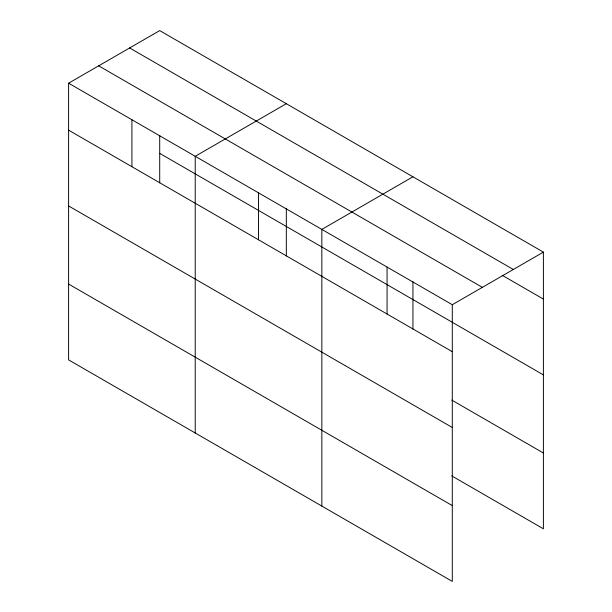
<?xml version="1.0" encoding="UTF-8"?>
<svg xmlns="http://www.w3.org/2000/svg" width="612" height="612" viewBox="0 0 612 612"><rect width="100%" height="100%" fill="white"/><g stroke="black" fill="none" stroke-linecap="round" stroke-linejoin="round"><path stroke-width="0.92" d="M452.291 427.482L452.291 304.715L68.605 83.194L68.605 359.879L452.291 581.4L452.291 427.482L68.605 205.961M451.748 475.891L543.395 528.806L543.395 252.121L159.709 30.6L68.605 83.194M286.324 103.703L195.22 156.297L195.22 432.982M412.939 176.807L321.843 229.401L321.843 506.086M452.291 304.715L543.395 252.121M129.645 47.958L513.33 269.479M502.108 275.247L543.395 299.077M98.67 65.836L482.355 287.357M159.709 153.367L543.395 374.888M68.605 130.157L452.291 351.678M451.748 400.08L543.395 452.995M68.605 284.067L452.291 505.589M412.939 281.566L412.939 329.103M387.067 267.054L387.067 314.017M286.324 208.463L286.324 256M258.532 192.849L258.532 239.805M159.709 135.367L159.709 182.896M131.917 119.745L131.917 166.709"/></g></svg>
